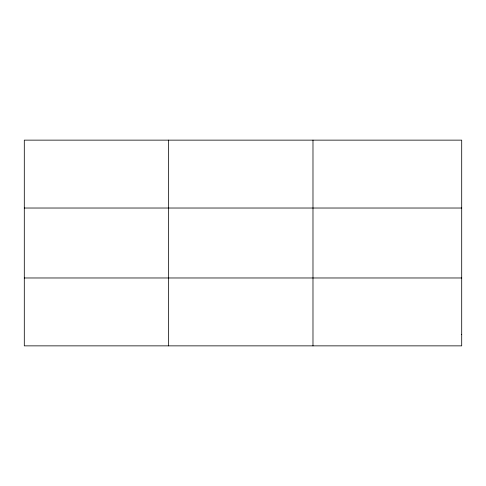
<?xml version="1.0" encoding="UTF-8"?>
<svg xmlns="http://www.w3.org/2000/svg" width="486" height="486" viewBox="0 0 486 486"><rect width="100%" height="100%" fill="white"/><g stroke="black" fill="none" stroke-linecap="round" stroke-linejoin="round"><path stroke-width="0.73" d="M168.642 345.862L168.642 140.138M312.984 345.862L312.984 140.138M24.3 208.026L461.7 208.026M24.3 277.974L461.7 277.974M461.7 334.55L461.7 345.862L24.3 345.862L24.3 140.138L461.7 140.138L461.7 334.55"/></g></svg>
